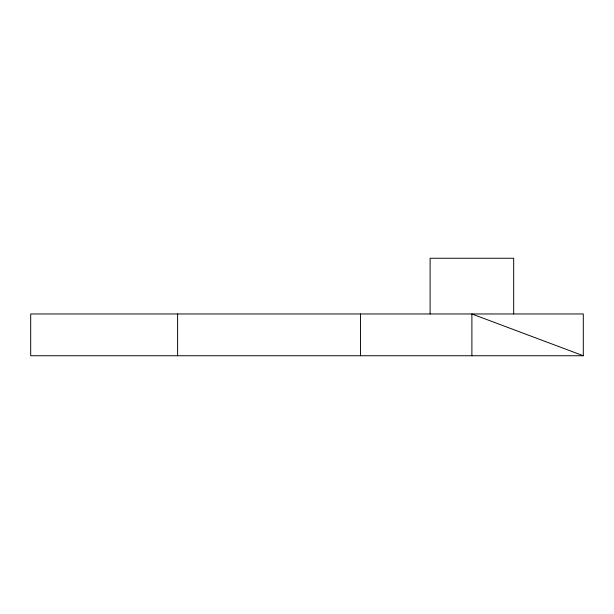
<?xml version="1.0" encoding="UTF-8"?>
<svg xmlns="http://www.w3.org/2000/svg" width="614" height="614" viewBox="0 0 614 614"><rect width="100%" height="100%" fill="white"/><g stroke="black" fill="none" stroke-linecap="round" stroke-linejoin="round"><path stroke-width="0.92" d="M583.3 355.744L30.7 355.744L30.7 313.961L583.3 313.961L583.3 355.744L471.89 313.961L471.89 355.744M513.672 313.961L513.672 258.256L430.115 258.256L430.115 313.961M360.479 313.961L360.479 355.744M177.615 313.961L177.615 355.744"/></g></svg>
